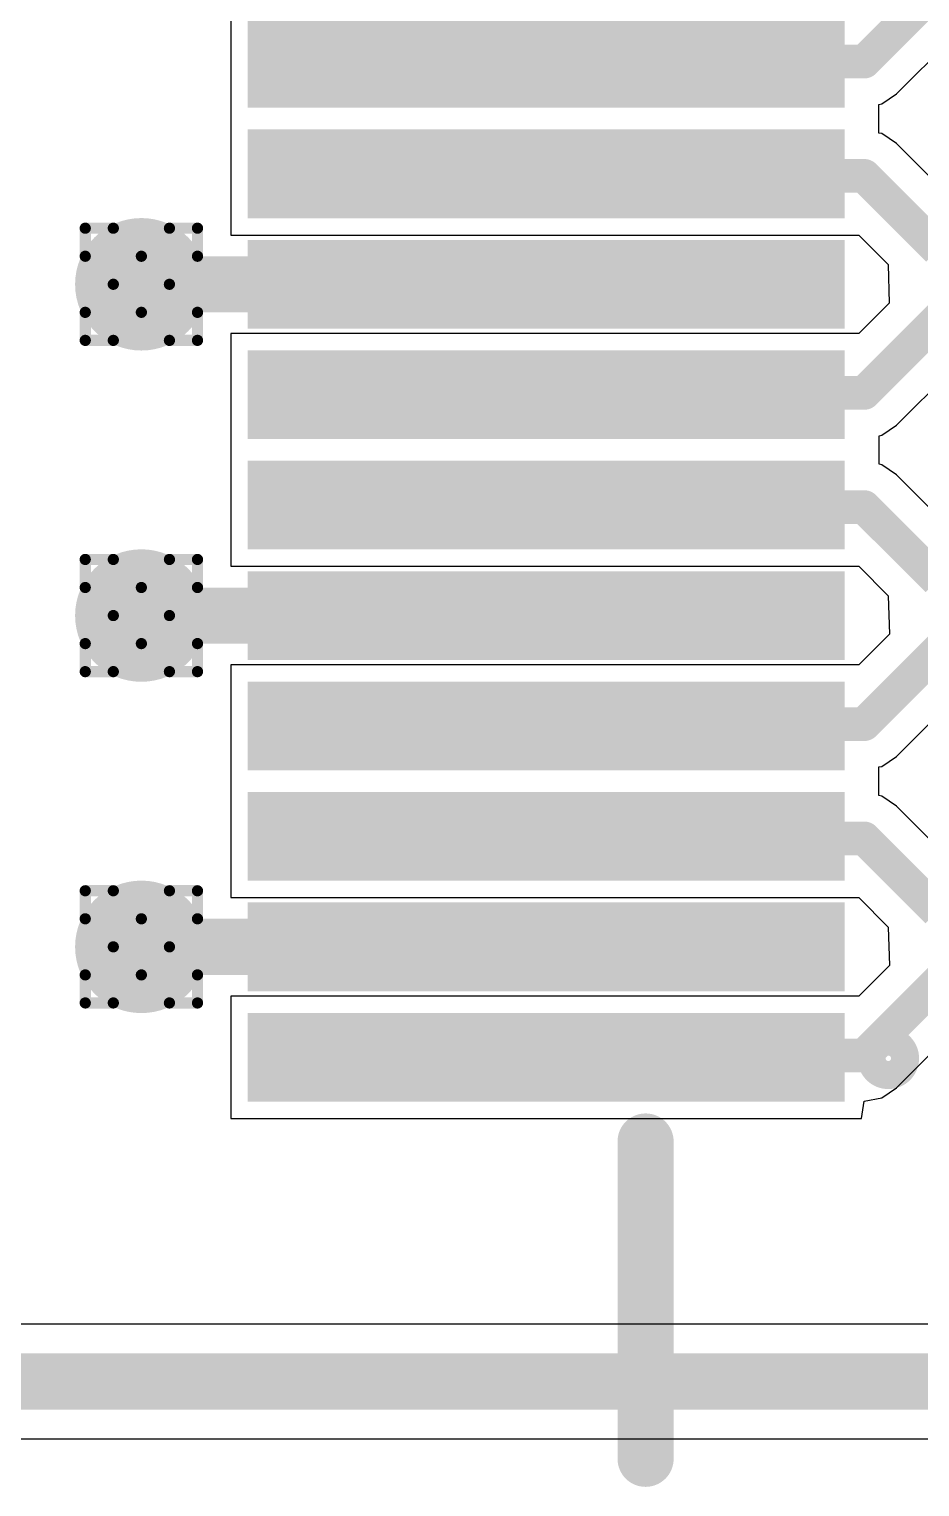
# Model space of a CAD drawing. Header units: inches. Extents: x -0.2 to 17.4, y -0.2 to 2.6.
# Drawn here: x 0.3122 to 0.4709, y 0.1342 to 0.3941 of the extents above; entities that cross this region are included whole.
import ezdxf

# ---------------------------------------------------------------- set-up
doc = ezdxf.new("R2010")
doc.units = ezdxf.units.IN
doc.header["$MEASUREMENT"] = 0
for name, color, linetype in [('Bottom Layer', 5, 'Continuous'), ('Drill Drawing', 1, 'Continuous'), ('Top Layer', 1, 'Continuous'), ('Top Overlay', 2, 'Continuous'), ('Top Solder', 216, 'Continuous'), ('Via Holes', 16, 'Continuous')]:
    doc.layers.add(name, color=color, linetype=linetype)

# ---------------------------------------------------------------- blocks, each defined once
blk = doc.blocks.new('HD_A_05H9191N_4')
at = {"layer": 'Top Layer'}
for points in [[(-0.00591, 0.18348), (0.00591, 0.18348), (0.00591, 0.08112), (-0.00591, 0.08112)], [(0.01378, 0.18348), (0.0256, 0.18348), (0.0256, 0.08112), (0.01378, 0.08112)], [(0.03347, 0.18348), (0.04529, 0.18348), (0.04529, 0.08112), (0.03347, 0.08112)], [(0.05316, 0.18348), (0.06498, 0.18348), (0.06498, 0.08112), (0.05316, 0.08112)], [(0.07284, 0.18348), (0.08466, 0.18348), (0.08466, 0.08112), (0.07284, 0.08112)], [(0.09253, 0.18348), (0.10435, 0.18348), (0.10435, 0.08112), (0.09253, 0.08112)], [(0.11222, 0.18348), (0.12404, 0.18348), (0.12404, 0.08112), (0.11222, 0.08112)], [(0.13191, 0.18348), (0.14373, 0.18348), (0.14373, 0.08112), (0.13191, 0.08112)], [(0.1516, 0.18348), (0.16342, 0.18348), (0.16342, 0.08112), (0.1516, 0.08112)], [(0.17129, 0.18348), (0.18311, 0.18348), (0.18311, 0.08112), (0.17129, 0.08112)]]:
    blk.add_hatch(color=1, dxfattribs=at).paths.add_polyline_path(points)
at = {"layer": 'Top Solder'}
for points in [[(-0.00791, 0.18548), (0.00791, 0.18548), (0.00791, 0.07912), (-0.00791, 0.07912)], [(0.01178, 0.18548), (0.0276, 0.18548), (0.0276, 0.07912), (0.01178, 0.07912)], [(0.03147, 0.18548), (0.04729, 0.18548), (0.04729, 0.07912), (0.03147, 0.07912)], [(0.05116, 0.18548), (0.06698, 0.18548), (0.06698, 0.07912), (0.05116, 0.07912)], [(0.07084, 0.18548), (0.08666, 0.18548), (0.08666, 0.07912), (0.07084, 0.07912)], [(0.09053, 0.18548), (0.10635, 0.18548), (0.10635, 0.07912), (0.09053, 0.07912)], [(0.11022, 0.18548), (0.12604, 0.18548), (0.12604, 0.07912), (0.11022, 0.07912)], [(0.12991, 0.18548), (0.14573, 0.18548), (0.14573, 0.07912), (0.12991, 0.07912)], [(0.1496, 0.18548), (0.16542, 0.18548), (0.16542, 0.07912), (0.1496, 0.07912)], [(0.16929, 0.18548), (0.18511, 0.18548), (0.18511, 0.07912), (0.16929, 0.07912)]]:
    blk.add_hatch(color=216, dxfattribs=at).paths.add_polyline_path(points)
at = {"layer": 'Top Overlay'}
for points in [[(0.18037, 0.19327, 0.005, 0.005, 1), (0.17441, 0.19327, 0.005, 0.005, 1)], [(0.17316, 0.19327, 0.0025, 0.0025, 1), (0.17566, 0.19327, 0.0025, 0.0025, 1)], [(0.17912, 0.19327, 0.0025, 0.0025, 1), (0.18162, 0.19327, 0.0025, 0.0025, 1)], [(0.18971, 0.15002, 0.005, 0.005, 1), (0.19471, 0.15002, 0.005, 0.005, 1)], [(0.24629, 0.15002, 0.005, 0.005, 1), (0.25129, 0.15002, 0.005, 0.005, 1)]]:
    blk.add_lwpolyline(points, format="xyseb", close=True, dxfattribs=at)
blk.add_lwpolyline([(0.24879, 0.15002, 0.01, 0.01, 0), (0.19221, 0.15002, 0.01, 0.01, 0)], format="xyseb", dxfattribs=at)

msp = doc.modelspace()

# ---------------------------------------------------------------- hatches: boundary and pattern name
at = {"layer": 'Bottom Layer'}
h = msp.add_hatch(color=5, dxfattribs=at)
edge = h.paths.add_edge_path()
edge.add_arc((0.33218, 0.34862), 0.01181, 0, 360)
h = msp.add_hatch(color=5, dxfattribs=at)
edge = h.paths.add_edge_path()
edge.add_arc((0.33218, 0.28956), 0.01181, 0, 360)
h = msp.add_hatch(color=5, dxfattribs=at)
edge = h.paths.add_edge_path()
edge.add_arc((0.33218, 0.23049), 0.01181, 0, 360)
at = {"layer": 'Top Layer'}
h = msp.add_hatch(color=1, dxfattribs=at)
edge = h.paths.add_edge_path()
edge.add_arc((0.33218, 0.34862), 0.01181, 0, 360)
h = msp.add_hatch(color=1, dxfattribs=at)
edge = h.paths.add_edge_path()
edge.add_arc((0.33218, 0.28956), 0.01181, 0, 360)
h = msp.add_hatch(color=1, dxfattribs=at)
edge = h.paths.add_edge_path()
edge.add_arc((0.33218, 0.23049), 0.01181, 0, 360)
at = {"layer": 'Via Holes'}
h = msp.add_hatch(color=7, dxfattribs=at)
edge = h.paths.add_edge_path()
edge.add_arc((0.33218, 0.34862), 0.00591, 0, 360)
h = msp.add_hatch(color=7, dxfattribs=at)
edge = h.paths.add_edge_path()
edge.add_arc((0.33218, 0.28956), 0.00591, 0, 360)
h = msp.add_hatch(color=7, dxfattribs=at)
edge = h.paths.add_edge_path()
edge.add_arc((0.33218, 0.23049), 0.00591, 0, 360)

# ---------------------------------------------------------------- linework, layer by layer
at = {"layer": 'Bottom Layer'}
for p, q in [((0.728, 0.1632), (0.30822, 0.1632)), ((0.304, 0.1428), (0.72378, 0.1428))]:
    msp.add_line(p, q, dxfattribs=at)
msp.add_lwpolyline([(0.304, 0.153, 0.01, 0.01, 0), (0.728, 0.153, 0.01, 0.01, 0)], format="xyseb", dxfattribs=at)
at = {"layer": 'Drill Drawing'}
for points in [[(0.32218, 0.35362, 0.002, 0.002, 0), (0.32218, 0.35862, 0.002, 0.002, 0)], [(0.32218, 0.35862, 0.002, 0.002, 0), (0.32718, 0.35862, 0.002, 0.002, 0)], [(0.32718, 0.35862, 0.002, 0.002, 0), (0.33218, 0.35362, 0.002, 0.002, 0)], [(0.33218, 0.35362, 0.002, 0.002, 0), (0.33718, 0.35862, 0.002, 0.002, 0)], [(0.33718, 0.35862, 0.002, 0.002, 0), (0.34218, 0.35862, 0.002, 0.002, 0)], [(0.34218, 0.35362, 0.002, 0.002, 0), (0.34218, 0.35862, 0.002, 0.002, 0)], [(0.32218, 0.35362, 0.002, 0.002, 0), (0.32718, 0.34862, 0.002, 0.002, 0)], [(0.33718, 0.34862, 0.002, 0.002, 0), (0.34218, 0.35362, 0.002, 0.002, 0)], [(0.32218, 0.34362, 0.002, 0.002, 0), (0.32718, 0.34862, 0.002, 0.002, 0)], [(0.33718, 0.34862, 0.002, 0.002, 0), (0.34218, 0.34362, 0.002, 0.002, 0)], [(0.32218, 0.33862, 0.002, 0.002, 0), (0.32218, 0.34362, 0.002, 0.002, 0)], [(0.32718, 0.33862, 0.002, 0.002, 0), (0.33218, 0.34362, 0.002, 0.002, 0)], [(0.33218, 0.34362, 0.002, 0.002, 0), (0.33718, 0.33862, 0.002, 0.002, 0)], [(0.34218, 0.33862, 0.002, 0.002, 0), (0.34218, 0.34362, 0.002, 0.002, 0)], [(0.32218, 0.33862, 0.002, 0.002, 0), (0.32718, 0.33862, 0.002, 0.002, 0)], [(0.33718, 0.33862, 0.002, 0.002, 0), (0.34218, 0.33862, 0.002, 0.002, 0)], [(0.32218, 0.29456, 0.002, 0.002, 0), (0.32218, 0.29956, 0.002, 0.002, 0)], [(0.32218, 0.29956, 0.002, 0.002, 0), (0.32718, 0.29956, 0.002, 0.002, 0)], [(0.32718, 0.29956, 0.002, 0.002, 0), (0.33218, 0.29456, 0.002, 0.002, 0)], [(0.33218, 0.29456, 0.002, 0.002, 0), (0.33718, 0.29956, 0.002, 0.002, 0)], [(0.33718, 0.29956, 0.002, 0.002, 0), (0.34218, 0.29956, 0.002, 0.002, 0)], [(0.34218, 0.29456, 0.002, 0.002, 0), (0.34218, 0.29956, 0.002, 0.002, 0)], [(0.32218, 0.29456, 0.002, 0.002, 0), (0.32718, 0.28956, 0.002, 0.002, 0)], [(0.33718, 0.28956, 0.002, 0.002, 0), (0.34218, 0.29456, 0.002, 0.002, 0)], [(0.32218, 0.28456, 0.002, 0.002, 0), (0.32718, 0.28956, 0.002, 0.002, 0)], [(0.33718, 0.28956, 0.002, 0.002, 0), (0.34218, 0.28456, 0.002, 0.002, 0)], [(0.32218, 0.27956, 0.002, 0.002, 0), (0.32218, 0.28456, 0.002, 0.002, 0)], [(0.32718, 0.27956, 0.002, 0.002, 0), (0.33218, 0.28456, 0.002, 0.002, 0)], [(0.33218, 0.28456, 0.002, 0.002, 0), (0.33718, 0.27956, 0.002, 0.002, 0)], [(0.34218, 0.27956, 0.002, 0.002, 0), (0.34218, 0.28456, 0.002, 0.002, 0)], [(0.32218, 0.27956, 0.002, 0.002, 0), (0.32718, 0.27956, 0.002, 0.002, 0)], [(0.33718, 0.27956, 0.002, 0.002, 0), (0.34218, 0.27956, 0.002, 0.002, 0)], [(0.32218, 0.23549, 0.002, 0.002, 0), (0.32218, 0.24049, 0.002, 0.002, 0)], [(0.32218, 0.24049, 0.002, 0.002, 0), (0.32718, 0.24049, 0.002, 0.002, 0)], [(0.32718, 0.24049, 0.002, 0.002, 0), (0.33218, 0.23549, 0.002, 0.002, 0)], [(0.33218, 0.23549, 0.002, 0.002, 0), (0.33718, 0.24049, 0.002, 0.002, 0)], [(0.33718, 0.24049, 0.002, 0.002, 0), (0.34218, 0.24049, 0.002, 0.002, 0)], [(0.34218, 0.23549, 0.002, 0.002, 0), (0.34218, 0.24049, 0.002, 0.002, 0)], [(0.32218, 0.23549, 0.002, 0.002, 0), (0.32718, 0.23049, 0.002, 0.002, 0)], [(0.33718, 0.23049, 0.002, 0.002, 0), (0.34218, 0.23549, 0.002, 0.002, 0)], [(0.32218, 0.22549, 0.002, 0.002, 0), (0.32718, 0.23049, 0.002, 0.002, 0)], [(0.33718, 0.23049, 0.002, 0.002, 0), (0.34218, 0.22549, 0.002, 0.002, 0)], [(0.32218, 0.22049, 0.002, 0.002, 0), (0.32218, 0.22549, 0.002, 0.002, 0)], [(0.32718, 0.22049, 0.002, 0.002, 0), (0.33218, 0.22549, 0.002, 0.002, 0)], [(0.33218, 0.22549, 0.002, 0.002, 0), (0.33718, 0.22049, 0.002, 0.002, 0)], [(0.34218, 0.22049, 0.002, 0.002, 0), (0.34218, 0.22549, 0.002, 0.002, 0)], [(0.32218, 0.22049, 0.002, 0.002, 0), (0.32718, 0.22049, 0.002, 0.002, 0)], [(0.33718, 0.22049, 0.002, 0.002, 0), (0.34218, 0.22049, 0.002, 0.002, 0)]]:
    msp.add_lwpolyline(points, format="xyseb", dxfattribs=at)
for points in [[(0.32168, 0.35862, 0.001, 0.001, 1), (0.32268, 0.35862, 0.001, 0.001, 1)], [(0.32168, 0.35862, 0.001, 0.001, 1), (0.32268, 0.35862, 0.001, 0.001, 1)], [(0.32668, 0.35862, 0.001, 0.001, 1), (0.32768, 0.35862, 0.001, 0.001, 1)], [(0.32668, 0.35862, 0.001, 0.001, 1), (0.32768, 0.35862, 0.001, 0.001, 1)], [(0.33668, 0.35862, 0.001, 0.001, 1), (0.33768, 0.35862, 0.001, 0.001, 1)], [(0.33668, 0.35862, 0.001, 0.001, 1), (0.33768, 0.35862, 0.001, 0.001, 1)], [(0.34168, 0.35862, 0.001, 0.001, 1), (0.34268, 0.35862, 0.001, 0.001, 1)], [(0.34168, 0.35862, 0.001, 0.001, 1), (0.34268, 0.35862, 0.001, 0.001, 1)], [(0.32168, 0.35362, 0.001, 0.001, 1), (0.32268, 0.35362, 0.001, 0.001, 1)], [(0.32168, 0.35362, 0.001, 0.001, 1), (0.32268, 0.35362, 0.001, 0.001, 1)], [(0.33168, 0.35362, 0.001, 0.001, 1), (0.33268, 0.35362, 0.001, 0.001, 1)], [(0.33168, 0.35362, 0.001, 0.001, 1), (0.33268, 0.35362, 0.001, 0.001, 1)], [(0.34168, 0.35362, 0.001, 0.001, 1), (0.34268, 0.35362, 0.001, 0.001, 1)], [(0.34168, 0.35362, 0.001, 0.001, 1), (0.34268, 0.35362, 0.001, 0.001, 1)], [(0.32668, 0.34862, 0.001, 0.001, 1), (0.32768, 0.34862, 0.001, 0.001, 1)], [(0.32668, 0.34862, 0.001, 0.001, 1), (0.32768, 0.34862, 0.001, 0.001, 1)], [(0.33668, 0.34862, 0.001, 0.001, 1), (0.33768, 0.34862, 0.001, 0.001, 1)], [(0.33668, 0.34862, 0.001, 0.001, 1), (0.33768, 0.34862, 0.001, 0.001, 1)], [(0.32168, 0.34362, 0.001, 0.001, 1), (0.32268, 0.34362, 0.001, 0.001, 1)], [(0.32168, 0.34362, 0.001, 0.001, 1), (0.32268, 0.34362, 0.001, 0.001, 1)], [(0.33168, 0.34362, 0.001, 0.001, 1), (0.33268, 0.34362, 0.001, 0.001, 1)], [(0.33168, 0.34362, 0.001, 0.001, 1), (0.33268, 0.34362, 0.001, 0.001, 1)], [(0.34168, 0.34362, 0.001, 0.001, 1), (0.34268, 0.34362, 0.001, 0.001, 1)], [(0.34168, 0.34362, 0.001, 0.001, 1), (0.34268, 0.34362, 0.001, 0.001, 1)], [(0.32168, 0.33862, 0.001, 0.001, 1), (0.32268, 0.33862, 0.001, 0.001, 1)], [(0.32168, 0.33862, 0.001, 0.001, 1), (0.32268, 0.33862, 0.001, 0.001, 1)], [(0.32668, 0.33862, 0.001, 0.001, 1), (0.32768, 0.33862, 0.001, 0.001, 1)], [(0.32668, 0.33862, 0.001, 0.001, 1), (0.32768, 0.33862, 0.001, 0.001, 1)], [(0.33668, 0.33862, 0.001, 0.001, 1), (0.33768, 0.33862, 0.001, 0.001, 1)], [(0.33668, 0.33862, 0.001, 0.001, 1), (0.33768, 0.33862, 0.001, 0.001, 1)], [(0.34168, 0.33862, 0.001, 0.001, 1), (0.34268, 0.33862, 0.001, 0.001, 1)], [(0.34168, 0.33862, 0.001, 0.001, 1), (0.34268, 0.33862, 0.001, 0.001, 1)], [(0.32168, 0.29956, 0.001, 0.001, 1), (0.32268, 0.29956, 0.001, 0.001, 1)], [(0.32168, 0.29956, 0.001, 0.001, 1), (0.32268, 0.29956, 0.001, 0.001, 1)], [(0.32668, 0.29956, 0.001, 0.001, 1), (0.32768, 0.29956, 0.001, 0.001, 1)], [(0.32668, 0.29956, 0.001, 0.001, 1), (0.32768, 0.29956, 0.001, 0.001, 1)], [(0.33668, 0.29956, 0.001, 0.001, 1), (0.33768, 0.29956, 0.001, 0.001, 1)], [(0.33668, 0.29956, 0.001, 0.001, 1), (0.33768, 0.29956, 0.001, 0.001, 1)], [(0.34168, 0.29956, 0.001, 0.001, 1), (0.34268, 0.29956, 0.001, 0.001, 1)], [(0.34168, 0.29956, 0.001, 0.001, 1), (0.34268, 0.29956, 0.001, 0.001, 1)], [(0.32168, 0.29456, 0.001, 0.001, 1), (0.32268, 0.29456, 0.001, 0.001, 1)], [(0.32168, 0.29456, 0.001, 0.001, 1), (0.32268, 0.29456, 0.001, 0.001, 1)], [(0.33168, 0.29456, 0.001, 0.001, 1), (0.33268, 0.29456, 0.001, 0.001, 1)], [(0.33168, 0.29456, 0.001, 0.001, 1), (0.33268, 0.29456, 0.001, 0.001, 1)], [(0.34168, 0.29456, 0.001, 0.001, 1), (0.34268, 0.29456, 0.001, 0.001, 1)], [(0.34168, 0.29456, 0.001, 0.001, 1), (0.34268, 0.29456, 0.001, 0.001, 1)], [(0.32668, 0.28956, 0.001, 0.001, 1), (0.32768, 0.28956, 0.001, 0.001, 1)], [(0.32668, 0.28956, 0.001, 0.001, 1), (0.32768, 0.28956, 0.001, 0.001, 1)], [(0.33668, 0.28956, 0.001, 0.001, 1), (0.33768, 0.28956, 0.001, 0.001, 1)], [(0.33668, 0.28956, 0.001, 0.001, 1), (0.33768, 0.28956, 0.001, 0.001, 1)], [(0.32168, 0.28456, 0.001, 0.001, 1), (0.32268, 0.28456, 0.001, 0.001, 1)], [(0.32168, 0.28456, 0.001, 0.001, 1), (0.32268, 0.28456, 0.001, 0.001, 1)], [(0.33168, 0.28456, 0.001, 0.001, 1), (0.33268, 0.28456, 0.001, 0.001, 1)], [(0.33168, 0.28456, 0.001, 0.001, 1), (0.33268, 0.28456, 0.001, 0.001, 1)], [(0.34168, 0.28456, 0.001, 0.001, 1), (0.34268, 0.28456, 0.001, 0.001, 1)], [(0.34168, 0.28456, 0.001, 0.001, 1), (0.34268, 0.28456, 0.001, 0.001, 1)], [(0.32168, 0.27956, 0.001, 0.001, 1), (0.32268, 0.27956, 0.001, 0.001, 1)], [(0.32168, 0.27956, 0.001, 0.001, 1), (0.32268, 0.27956, 0.001, 0.001, 1)], [(0.32668, 0.27956, 0.001, 0.001, 1), (0.32768, 0.27956, 0.001, 0.001, 1)], [(0.32668, 0.27956, 0.001, 0.001, 1), (0.32768, 0.27956, 0.001, 0.001, 1)], [(0.33668, 0.27956, 0.001, 0.001, 1), (0.33768, 0.27956, 0.001, 0.001, 1)], [(0.33668, 0.27956, 0.001, 0.001, 1), (0.33768, 0.27956, 0.001, 0.001, 1)], [(0.34168, 0.27956, 0.001, 0.001, 1), (0.34268, 0.27956, 0.001, 0.001, 1)], [(0.34168, 0.27956, 0.001, 0.001, 1), (0.34268, 0.27956, 0.001, 0.001, 1)], [(0.32168, 0.24049, 0.001, 0.001, 1), (0.32268, 0.24049, 0.001, 0.001, 1)], [(0.32168, 0.24049, 0.001, 0.001, 1), (0.32268, 0.24049, 0.001, 0.001, 1)], [(0.32668, 0.24049, 0.001, 0.001, 1), (0.32768, 0.24049, 0.001, 0.001, 1)], [(0.32668, 0.24049, 0.001, 0.001, 1), (0.32768, 0.24049, 0.001, 0.001, 1)], [(0.33668, 0.24049, 0.001, 0.001, 1), (0.33768, 0.24049, 0.001, 0.001, 1)], [(0.33668, 0.24049, 0.001, 0.001, 1), (0.33768, 0.24049, 0.001, 0.001, 1)], [(0.34168, 0.24049, 0.001, 0.001, 1), (0.34268, 0.24049, 0.001, 0.001, 1)], [(0.34168, 0.24049, 0.001, 0.001, 1), (0.34268, 0.24049, 0.001, 0.001, 1)], [(0.32168, 0.23549, 0.001, 0.001, 1), (0.32268, 0.23549, 0.001, 0.001, 1)], [(0.32168, 0.23549, 0.001, 0.001, 1), (0.32268, 0.23549, 0.001, 0.001, 1)], [(0.33168, 0.23549, 0.001, 0.001, 1), (0.33268, 0.23549, 0.001, 0.001, 1)], [(0.33168, 0.23549, 0.001, 0.001, 1), (0.33268, 0.23549, 0.001, 0.001, 1)], [(0.34168, 0.23549, 0.001, 0.001, 1), (0.34268, 0.23549, 0.001, 0.001, 1)], [(0.34168, 0.23549, 0.001, 0.001, 1), (0.34268, 0.23549, 0.001, 0.001, 1)], [(0.32668, 0.23049, 0.001, 0.001, 1), (0.32768, 0.23049, 0.001, 0.001, 1)], [(0.32668, 0.23049, 0.001, 0.001, 1), (0.32768, 0.23049, 0.001, 0.001, 1)], [(0.33668, 0.23049, 0.001, 0.001, 1), (0.33768, 0.23049, 0.001, 0.001, 1)], [(0.33668, 0.23049, 0.001, 0.001, 1), (0.33768, 0.23049, 0.001, 0.001, 1)], [(0.32168, 0.22549, 0.001, 0.001, 1), (0.32268, 0.22549, 0.001, 0.001, 1)], [(0.32168, 0.22549, 0.001, 0.001, 1), (0.32268, 0.22549, 0.001, 0.001, 1)], [(0.33168, 0.22549, 0.001, 0.001, 1), (0.33268, 0.22549, 0.001, 0.001, 1)], [(0.33168, 0.22549, 0.001, 0.001, 1), (0.33268, 0.22549, 0.001, 0.001, 1)], [(0.34168, 0.22549, 0.001, 0.001, 1), (0.34268, 0.22549, 0.001, 0.001, 1)], [(0.34168, 0.22549, 0.001, 0.001, 1), (0.34268, 0.22549, 0.001, 0.001, 1)], [(0.32168, 0.22049, 0.001, 0.001, 1), (0.32268, 0.22049, 0.001, 0.001, 1)], [(0.32168, 0.22049, 0.001, 0.001, 1), (0.32268, 0.22049, 0.001, 0.001, 1)], [(0.32668, 0.22049, 0.001, 0.001, 1), (0.32768, 0.22049, 0.001, 0.001, 1)], [(0.32668, 0.22049, 0.001, 0.001, 1), (0.32768, 0.22049, 0.001, 0.001, 1)], [(0.33668, 0.22049, 0.001, 0.001, 1), (0.33768, 0.22049, 0.001, 0.001, 1)], [(0.33668, 0.22049, 0.001, 0.001, 1), (0.33768, 0.22049, 0.001, 0.001, 1)], [(0.34168, 0.22049, 0.001, 0.001, 1), (0.34268, 0.22049, 0.001, 0.001, 1)], [(0.34168, 0.22049, 0.001, 0.001, 1), (0.34268, 0.22049, 0.001, 0.001, 1)]]:
    msp.add_lwpolyline(points, format="xyseb", close=True, dxfattribs=at)
at = {"layer": 'Top Layer'}
for p, q in [((0.34812, 0.39891), (0.34812, 0.3574)), ((0.46674, 0.38256), (0.47615, 0.39197)), ((0.46409, 0.38079), (0.46674, 0.38256)), ((0.4636, 0.38069), (0.46409, 0.38079)), ((0.4636, 0.37559), (0.4636, 0.38069)), ((0.46409, 0.3755), (0.4636, 0.37559)), ((0.46674, 0.37373), (0.46409, 0.3755)), ((0.47586, 0.3646), (0.46674, 0.37373)), ((0.34812, 0.3574), (0.45999, 0.3574)), ((0.45999, 0.3574), (0.46525, 0.35214)), ((0.46525, 0.35214), (0.46542, 0.34524)), ((0.46542, 0.34524), (0.46001, 0.33984)), ((0.46001, 0.33984), (0.34812, 0.33984)), ((0.34812, 0.33984), (0.34812, 0.29834)), ((0.46674, 0.32349), (0.47615, 0.3329)), ((0.46409, 0.32172), (0.46674, 0.32349)), ((0.46363, 0.32163), (0.46409, 0.32172)), ((0.46363, 0.31653), (0.46363, 0.32163)), ((0.46409, 0.31644), (0.46363, 0.31653)), ((0.46674, 0.31467), (0.46409, 0.31644)), ((0.47583, 0.30558), (0.46674, 0.31467)), ((0.34812, 0.29834), (0.45999, 0.29834)), ((0.45999, 0.29834), (0.46525, 0.29308)), ((0.46525, 0.29308), (0.46547, 0.28623)), ((0.46547, 0.28623), (0.46001, 0.28078)), ((0.46001, 0.28078), (0.34812, 0.28078)), ((0.34812, 0.28078), (0.34812, 0.23927)), ((0.46674, 0.26443), (0.47619, 0.27388)), ((0.4636, 0.26256), (0.46409, 0.26266)), ((0.4636, 0.25746), (0.4636, 0.26256)), ((0.46409, 0.26266), (0.46674, 0.26443)), ((0.46409, 0.25737), (0.4636, 0.25746)), ((0.46674, 0.2556), (0.46409, 0.25737)), ((0.47582, 0.24651), (0.46674, 0.2556)), ((0.34812, 0.23927), (0.45999, 0.23927)), ((0.45999, 0.23927), (0.46525, 0.23401)), ((0.46525, 0.23401), (0.46548, 0.22717)), ((0.46548, 0.22717), (0.46001, 0.22171)), ((0.46001, 0.22171), (0.34812, 0.22171)), ((0.34812, 0.22171), (0.34812, 0.19989)), ((0.46674, 0.20536), (0.47619, 0.21481)), ((0.46409, 0.20359), (0.46674, 0.20536)), ((0.46048, 0.19989), (0.46097, 0.20297)), ((0.46097, 0.20297), (0.46409, 0.20359)), ((0.34812, 0.19989), (0.46048, 0.19989))]:
    msp.add_line(p, q, dxfattribs=at)
for points in [[(0.46097, 0.38832, 0.006, 0.006, 0), (0.47649, 0.40384, 0.006, 0.006, 0)], [(0.4043, 0.388, 0.006, 0.006, 0), (0.40463, 0.38832, 0.006, 0.006, 0)], [(0.40463, 0.38832, 0.006, 0.006, 0), (0.46097, 0.38832, 0.006, 0.006, 0)], [(0.40465, 0.36796, 0.006, 0.006, 0), (0.46097, 0.36796, 0.006, 0.006, 0)], [(0.46097, 0.36796, 0.006, 0.006, 0), (0.47414, 0.35479, 0.006, 0.006, 0)], [(0.33218, 0.34862, 0.01, 0.01, 0), (0.4043, 0.34862, 0.01, 0.01, 0)], [(0.46097, 0.32925, 0.006, 0.006, 0), (0.4765, 0.34479, 0.006, 0.006, 0)], [(0.40463, 0.32925, 0.006, 0.006, 0), (0.46097, 0.32925, 0.006, 0.006, 0)], [(0.40465, 0.3089, 0.006, 0.006, 0), (0.46097, 0.3089, 0.006, 0.006, 0)], [(0.46097, 0.3089, 0.006, 0.006, 0), (0.47403, 0.29584, 0.006, 0.006, 0)], [(0.33218, 0.28956, 0.01, 0.01, 0), (0.4043, 0.28956, 0.01, 0.01, 0)], [(0.46097, 0.27019, 0.006, 0.006, 0), (0.47662, 0.28584, 0.006, 0.006, 0)], [(0.40463, 0.27019, 0.006, 0.006, 0), (0.46097, 0.27019, 0.006, 0.006, 0)], [(0.40465, 0.24983, 0.006, 0.006, 0), (0.46097, 0.24983, 0.006, 0.006, 0)], [(0.46097, 0.24983, 0.006, 0.006, 0), (0.47401, 0.23679, 0.006, 0.006, 0)], [(0.33218, 0.23049, 0.01, 0.01, 0), (0.4043, 0.23049, 0.01, 0.01, 0)], [(0.46097, 0.21112, 0.006, 0.006, 0), (0.47663, 0.22679, 0.006, 0.006, 0)], [(0.40463, 0.21112, 0.006, 0.006, 0), (0.46097, 0.21112, 0.006, 0.006, 0)]]:
    msp.add_lwpolyline(points, format="xyseb", dxfattribs=at)
for points in [[(0.4028, 0.388, 0.003, 0.003, 1), (0.4058, 0.388, 0.003, 0.003, 1)], [(0.40313, 0.38832, 0.003, 0.003, 1), (0.40613, 0.38832, 0.003, 0.003, 1)], [(0.40313, 0.38832, 0.003, 0.003, 1), (0.40613, 0.38832, 0.003, 0.003, 1)], [(0.45947, 0.38832, 0.003, 0.003, 1), (0.46247, 0.38832, 0.003, 0.003, 1)], [(0.45947, 0.38832, 0.003, 0.003, 1), (0.46247, 0.38832, 0.003, 0.003, 1)], [(0.40315, 0.36796, 0.003, 0.003, 1), (0.40615, 0.36796, 0.003, 0.003, 1)], [(0.45947, 0.36796, 0.003, 0.003, 1), (0.46247, 0.36796, 0.003, 0.003, 1)], [(0.45947, 0.36796, 0.003, 0.003, 1), (0.46247, 0.36796, 0.003, 0.003, 1)], [(0.32968, 0.34862, 0.005, 0.005, 1), (0.33468, 0.34862, 0.005, 0.005, 1)], [(0.4018, 0.34862, 0.005, 0.005, 1), (0.4068, 0.34862, 0.005, 0.005, 1)], [(0.40313, 0.32925, 0.003, 0.003, 1), (0.40613, 0.32925, 0.003, 0.003, 1)], [(0.45947, 0.32925, 0.003, 0.003, 1), (0.46247, 0.32925, 0.003, 0.003, 1)], [(0.45947, 0.32925, 0.003, 0.003, 1), (0.46247, 0.32925, 0.003, 0.003, 1)], [(0.40315, 0.3089, 0.003, 0.003, 1), (0.40615, 0.3089, 0.003, 0.003, 1)], [(0.45947, 0.3089, 0.003, 0.003, 1), (0.46247, 0.3089, 0.003, 0.003, 1)], [(0.45947, 0.3089, 0.003, 0.003, 1), (0.46247, 0.3089, 0.003, 0.003, 1)], [(0.32968, 0.28956, 0.005, 0.005, 1), (0.33468, 0.28956, 0.005, 0.005, 1)], [(0.4018, 0.28956, 0.005, 0.005, 1), (0.4068, 0.28956, 0.005, 0.005, 1)], [(0.40313, 0.27019, 0.003, 0.003, 1), (0.40613, 0.27019, 0.003, 0.003, 1)], [(0.45947, 0.27019, 0.003, 0.003, 1), (0.46247, 0.27019, 0.003, 0.003, 1)], [(0.45947, 0.27019, 0.003, 0.003, 1), (0.46247, 0.27019, 0.003, 0.003, 1)], [(0.40315, 0.24983, 0.003, 0.003, 1), (0.40615, 0.24983, 0.003, 0.003, 1)], [(0.45947, 0.24983, 0.003, 0.003, 1), (0.46247, 0.24983, 0.003, 0.003, 1)], [(0.45947, 0.24983, 0.003, 0.003, 1), (0.46247, 0.24983, 0.003, 0.003, 1)], [(0.32968, 0.23049, 0.005, 0.005, 1), (0.33468, 0.23049, 0.005, 0.005, 1)], [(0.4018, 0.23049, 0.005, 0.005, 1), (0.4068, 0.23049, 0.005, 0.005, 1)], [(0.40313, 0.21112, 0.003, 0.003, 1), (0.40613, 0.21112, 0.003, 0.003, 1)], [(0.45947, 0.21112, 0.003, 0.003, 1), (0.46247, 0.21112, 0.003, 0.003, 1)], [(0.45947, 0.21112, 0.003, 0.003, 1), (0.46247, 0.21112, 0.003, 0.003, 1)]]:
    msp.add_lwpolyline(points, format="xyseb", close=True, dxfattribs=at)

# ---------------------------------------------------------------- block references
at = {"rotation": 270}
msp.add_blockref('HD_A_05H9191N_4', (0.272, 0.388), dxfattribs=at)

doc.saveas('drawing.dxf')
